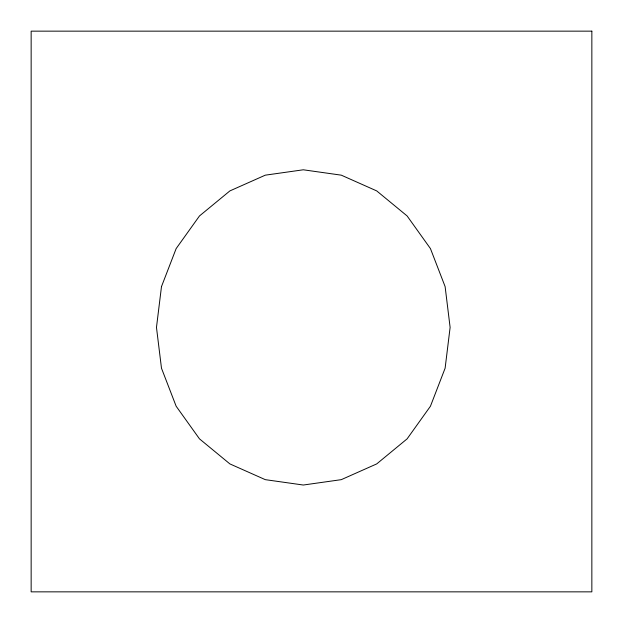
<?xml version="1.0" encoding="UTF-8"?>
<svg xmlns="http://www.w3.org/2000/svg" width="623" height="623" viewBox="0 0 623 623"><rect width="100%" height="100%" fill="white"/><g stroke="black" fill="none" stroke-linecap="round" stroke-linejoin="round"><path stroke-width="0.93" d="M161.482 286.611L156.474 327.41L161.482 368.201L176.145 406.219L199.477 438.857L229.887 463.909L265.297 479.655L303.3 485.029L341.295 479.655L376.713 463.909L407.115 438.857L430.446 406.219L445.118 368.201L450.118 327.41L445.118 286.611L430.446 248.6L407.115 215.955L376.713 190.911L341.295 175.164L303.3 169.791L265.297 175.164L229.887 190.911L199.477 215.955L176.145 248.6L161.482 286.611M591.85 31.15L31.15 31.15L31.15 591.85L591.85 591.85L591.85 31.15"/></g></svg>
